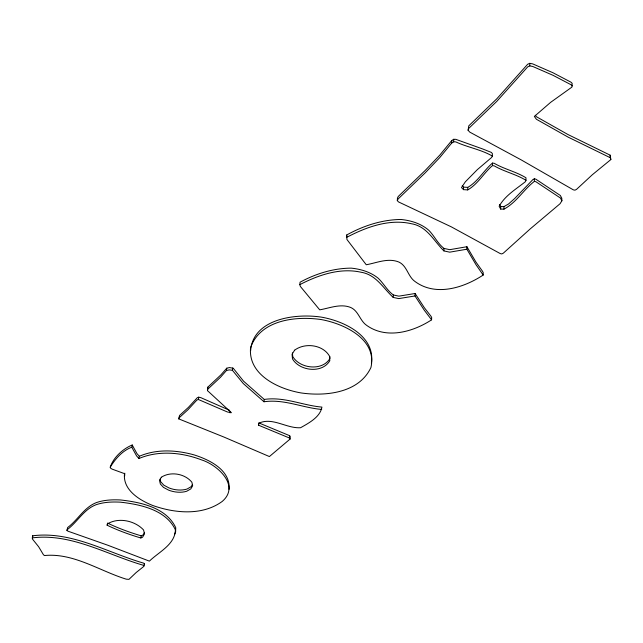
<?xml version="1.0" encoding="UTF-8"?>
<svg xmlns="http://www.w3.org/2000/svg" width="643" height="643" viewBox="0 0 643 643"><rect width="100%" height="100%" fill="white"/><g stroke="black" fill="none" stroke-linecap="round" stroke-linejoin="round"><path stroke-width="0.96" d="M561.902 200.777L560.423 198.02L535.844 181.704L534.373 181.382C523.587 189.685 516.281 202.633 503.975 209.152L500.712 209.096L499.137 206.299C504.948 195.673 516.072 189.122 525.355 181.72L526.006 180.321C516.241 174.269 504.281 171.713 494.218 165.862L492.458 165.613C483.793 172.983 477.934 184.107 467.726 189.91L463.507 189.645L461.497 187.571L465.323 181.84L477.331 169.639L491.67 157.422L492.345 156.072L492.353 153.524L491.316 152.399L482.869 149.039L455.799 139.33L453.717 139.29L451.756 140.552L439.772 155.132L425.224 170.419L398.226 196.493L397.454 198.116L397.31 200.624L398.547 201.934L451.298 226.842L500.214 253.567L501.765 253.945L503.316 253.173L530.194 228.932L560.053 203.735L561.902 200.777L561.797 198.237L560.326 195.472L535.788 179.156L534.317 178.834L532.959 179.518L514.665 198.534L508.492 204.024L503.967 206.62L500.704 206.564L499.523 204.474M492.458 165.613L492.466 163.073L494.226 163.314C504.265 169.165 516.216 171.721 525.958 177.773L526.006 180.321M483.19 275.043L483.214 272.56L482.403 271.097L476.013 262.175L466.922 246.719L449.77 249.677L444 248.423C437.706 243.544 434.395 235.973 428.857 230.331C421.101 223.579 411.038 220.501 400.959 219.472C381.902 219.641 363.158 225.862 346.617 235.033L346.939 239.485L366.261 264.763C376.991 262.81 388.195 257.626 398.949 262.079C407.212 265.985 407.831 276.554 415.089 281.562C435.737 296.769 463.78 287.831 483.19 275.043L475.981 264.667L466.882 249.219L466.922 246.719M468.08 130.264L468.795 125.827L496.734 98.869L527.646 64.268L529.76 63.335L532.734 63.898L553.012 72.772L570.896 82.135L572.174 83.341L571.9 87.118L550.593 102.382L534.365 116.439L536.383 119.244L568.066 137.096L610.32 157.744L610.85 159.577L592.324 174.751L576.506 189.396L574.938 190.175L573.315 189.838L521.047 159.802L469.824 132.153L468.08 130.264L468.755 128.383L496.742 101.433L527.702 66.856L529.816 65.916L532.79 66.486L553.109 75.36L571.024 84.723L572.302 85.929M467.726 189.91L467.766 187.378C477.966 181.567 483.809 170.443 492.466 163.073M463.507 189.645L463.555 187.121L462.221 185.731M397.31 200.624L398.081 199L425.119 172.943L439.691 157.664L451.691 143.092L453.653 141.838L453.717 139.29M451.691 143.092L451.756 140.552M466.882 249.219L449.698 252.169L443.927 250.915L444 248.423M431.582 319.836L431.67 317.393L430.834 316.043L424.388 307.78L415.113 293.505L398.885 296.15L393.347 294.976C387.199 290.499 383.694 283.459 378.213 278.25C370.577 272.013 360.924 269.136 351.247 268.139C333.363 268.195 315.681 273.733 300.064 282.213L299.799 284.648L300.377 286.465L319.716 309.846C329.923 308.053 340.565 303.383 350.781 307.507C358.722 311.059 359.871 320.97 366.92 325.551C386.62 339.424 413.023 331.957 431.582 319.836L424.292 310.231L415 295.957L415.113 293.505M229.053 489.339C230.741 470.105 209.618 459.793 194.106 454.89C176.359 449.955 156.571 448.814 139.346 456.281L138.936 458.515C158.829 450.116 181.889 452.367 201.677 459.938C217.495 464.873 240.506 485.698 222.261 501.403C202.392 515.951 174.8 513.291 152.745 505.478C139.603 500.27 122.676 489.982 124.501 473.642L112.187 469.149L110.7 468.281L110.218 467.236C113.433 457.39 122.829 448.846 132.233 444.988L136.975 453.653L139.346 456.281M250.649 350.604C253.093 318.365 296.31 313.237 321.428 317.144C343.933 321.034 375.56 335.887 371.389 363.287M124.662 475.876L124.814 473.208M415 295.957L398.756 298.601L393.203 297.428L393.347 294.976M290.057 439.081L289.39 437.987L258.486 425.176L259.057 423.158C272.487 416.889 286.609 428.64 300.562 427.732C308.72 423.126 320.214 417.106 321.926 407.099C302.491 405.411 284.262 396.514 264.265 399.432L243.617 381.235L233.264 368.27L229.495 367.555L226.77 368.19L220.895 374.869L207.802 387.182L207.48 390.639L231.44 412.71L227.381 411.978L198.357 399.48L196.879 400.075L188.045 409.663L179.132 417.805L178.738 418.882L223.917 437.047L269.393 456.554L290.057 439.081L290.298 436.782L289.639 435.689L258.767 422.877M289.39 437.987L289.639 435.689M321.709 409.438C302.258 407.75 283.997 398.853 263.984 401.762L264.265 399.432M258.486 425.176L258.671 423.641M230.065 412.862L230.274 411.327M263.984 401.762L243.303 383.574L232.388 370.264L232.726 367.917M207.448 389.505L220.549 377.208L226.432 370.537L226.77 368.19M207.48 390.639L207.802 387.182M198.357 399.48L198.719 397.173L200.889 397.687L229.495 410.258M178.738 418.882L179.51 415.515L188.415 407.365L197.24 397.76L198.719 397.173M144.04 565.76L144.402 563.662L143.453 563.083C107.333 552.61 71.55 530.796 32.632 535.796L32.367 538.947L38.628 546.727L43.419 554.716L44.447 555.544C73.463 552.683 99.432 570.88 126.221 579.158L128.97 579.359L136.187 572.503L143.871 566.37L144.04 565.76L143.1 565.189C106.931 554.716 71.108 532.926 32.15 537.902M107.397 523.78L107.124 525.21C117.83 530.395 129.42 534.598 140.841 537.974L141.219 535.836L142.947 535.056L144.442 532.508M138.936 458.515L136.565 455.887L131.807 447.231L132.233 444.988M66.96 530.499L67.193 529.663C77.473 522.06 83.759 509.36 96.112 504.715C103.861 502.062 112.107 501.749 120.217 502.151C140.287 504.401 166.007 509.754 175.402 529.848C175.017 544.645 158.692 552.007 149.401 561.138L107.92 545.272L68.062 531.214L66.96 530.499L67.644 527.533C77.916 519.922 84.193 507.206 96.546 502.545C104.287 499.884 112.525 499.571 120.627 499.973C140.68 502.215 166.384 507.592 175.74 527.686L175.619 531.849L174.486 534.566M144.233 564.273L144.402 563.662M107.124 525.21L107.654 523.788C118.706 517.125 134.942 520.693 143.534 529.936L144.571 533.803L142.577 537.194L140.841 537.974M110.218 467.236C115.169 458.981 122.58 450.502 131.807 447.231M192.522 484.364L191.116 486.719L187.041 489.042A16.662 8.97 8.8 0 1 168.86 487.876L163.828 485.168L160.726 481.776L160.099 479.099M346.408 237.508C365.98 227.188 389.007 218.628 411.351 223.716C427.225 226.368 433.679 240.884 443.927 250.915M299.799 284.648C318.341 275.051 340.107 267.504 361.125 272.254C376.026 274.617 383.188 288.168 393.203 297.428M226.432 370.537L229.165 369.902L232.388 370.264M453.653 141.838L455.734 141.878C467.549 147.36 481.213 149.546 492.345 156.072M463.555 187.121L467.766 187.378M141.219 535.836C129.806 532.46 118.232 528.249 107.542 523.064M610.85 159.577L610.143 155.164L567.954 134.524L536.318 116.672L535.314 115.274M346.617 235.033L346.971 236.351M32.632 535.796L32.841 536.841M292.404 352.862L292.75 356.552C299.887 368.76 322.553 371.357 330.02 358.32L329.891 356.471M610.143 155.164L610.32 157.744M534.317 178.834L534.373 181.382M529.76 63.335L529.816 65.916M503.967 206.62L503.975 209.152M500.704 206.564L500.712 209.096M250.585 347.558C247.804 374.869 278.58 389.087 301.189 392.953C325.961 396.49 359.091 392.969 370.955 367.458C377.288 339.07 343.909 323.654 321.195 319.555C295.909 315.85 260.431 319.812 250.585 347.558M161.313 477.251L159.512 480.425L160.348 483.986L163.459 487.378L168.49 490.079A16.678 8.962 8.8 0 0 186.703 491.252L190.778 488.929L192.659 485.795L191.871 482.234C184.943 473.642 170.58 471.126 161.313 477.251M294.615 350.186L292.051 354.317L292.493 358.923C299.654 371.132 322.312 373.728 329.811 360.699L329.481 356.093C322.778 344.6 304.935 342.438 294.615 350.186"/></g></svg>
